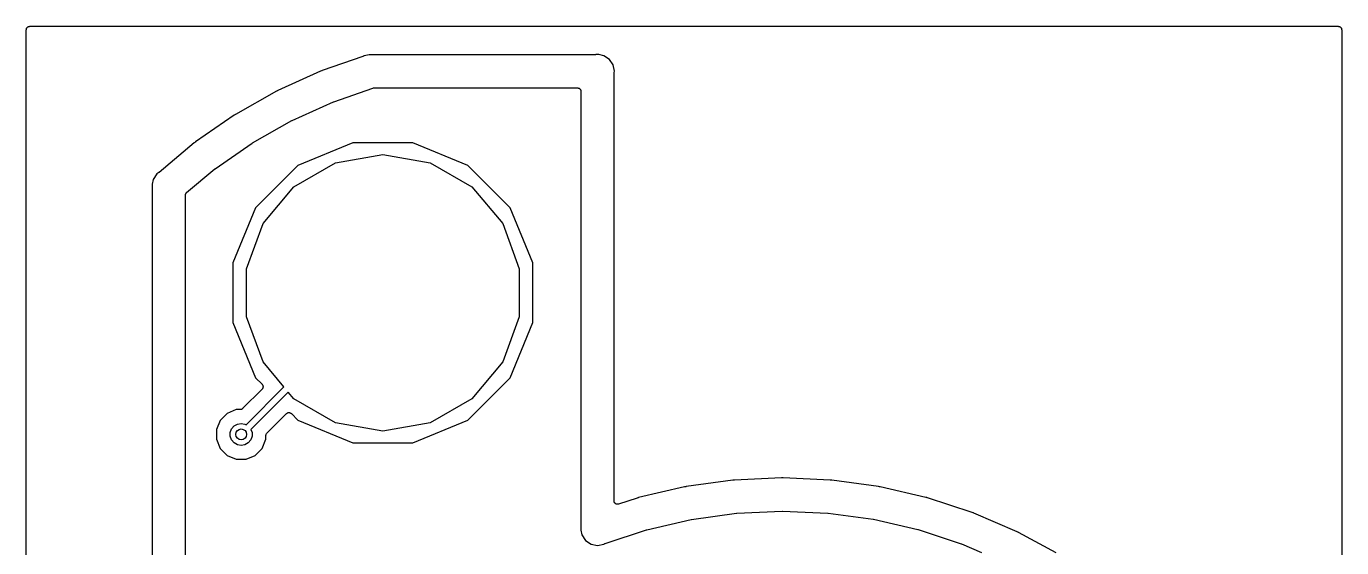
# Model space of a CAD drawing. Extents: x 10 to 287, y -200 to -10.
# Drawn here: x 114.81 to 163.07, y -98.38 to -79.25 of the extents above; entities that cross this region are included whole.
import ezdxf

# ---------------------------------------------------------------- set-up
doc = ezdxf.new("R2010")
doc.units = 0
doc.header["$MEASUREMENT"] = 0
doc.layers.add('BLACK', color=7, linetype='CONTINUOUS')

msp = doc.modelspace()

# ---------------------------------------------------------------- linework, layer by layer
at = {"layer": 'BLACK', "linetype": 'CONTINUOUS'}
for p, q in [((114.808, -79.375), (114.81, -79.3641)), ((114.808, -136.271), (114.808, -79.375)), ((114.81, -79.3529), (114.814, -79.3425)), ((114.81, -79.3641), (114.81, -79.3529)), ((114.814, -79.3425), (114.816, -79.3316)), ((114.816, -79.3316), (114.821, -79.3219)), ((114.821, -79.3219), (114.825, -79.3115)), ((114.825, -79.3115), (114.832, -79.303)), ((114.832, -79.303), (114.838, -79.2934)), ((114.838, -79.2934), (114.846, -79.2862)), ((114.846, -79.2862), (114.853, -79.2777)), ((114.853, -79.2777), (114.863, -79.2722)), ((114.863, -79.2722), (114.871, -79.265)), ((114.871, -79.265), (114.882, -79.2612)), ((114.882, -79.2612), (114.892, -79.2557)), ((114.892, -79.2557), (114.903, -79.2537)), ((114.903, -79.2537), (114.913, -79.2499)), ((114.913, -79.2499), (114.924, -79.2499)), ((114.924, -79.2499), (114.935, -79.248)), ((114.935, -79.248), (162.941, -79.248)), ((162.941, -79.248), (162.952, -79.2499)), ((162.952, -79.2499), (162.963, -79.2499)), ((162.963, -79.2499), (162.973, -79.2537)), ((162.973, -79.2537), (162.984, -79.2557)), ((162.984, -79.2557), (162.994, -79.2612)), ((162.994, -79.2612), (163.004, -79.265)), ((163.004, -79.265), (163.013, -79.2722)), ((163.013, -79.2722), (163.023, -79.2777)), ((163.023, -79.2777), (163.03, -79.2862)), ((163.03, -79.2862), (163.038, -79.2934)), ((163.038, -79.2934), (163.044, -79.303)), ((163.044, -79.303), (163.051, -79.3115)), ((163.051, -79.3115), (163.055, -79.3219)), ((163.055, -79.3219), (163.06, -79.3316)), ((163.06, -79.3316), (163.062, -79.3425)), ((163.062, -79.3425), (163.066, -79.3529)), ((163.066, -79.3529), (163.066, -79.3641)), ((163.066, -79.3641), (163.068, -79.375)), ((163.068, -79.375), (163.068, -136.271)), ((127.155, -80.3556), (125.66, -80.8754)), ((127.169, -80.3477), (127.155, -80.3556)), ((127.184, -80.3412), (127.169, -80.3477)), ((127.206, -80.3263), (127.184, -80.3412)), ((127.384, -80.291), (127.206, -80.3263)), ((135.691, -80.291), (127.384, -80.291)), ((135.703, -80.2888), (135.691, -80.291)), ((135.715, -80.2886), (135.703, -80.2888)), ((135.763, -80.2791), (135.715, -80.2886)), ((135.811, -80.2886), (135.763, -80.2791)), ((136, -80.3263), (135.811, -80.2886)), ((136.201, -80.4607), (136, -80.3263)), ((136.336, -80.6618), (136.201, -80.4607)), ((125.605, -80.8972), (124.036, -81.6059)), ((125.637, -80.8838), (125.605, -80.8972)), ((125.645, -80.8814), (125.637, -80.8838)), ((125.648, -80.8796), (125.645, -80.8814)), ((125.651, -80.8789), (125.648, -80.8796)), ((125.66, -80.8754), (125.651, -80.8789)), ((136.383, -80.899), (136.336, -80.6618)), ((136.371, -80.9714), (136.373, -80.9591)), ((136.371, -96.6615), (136.371, -80.9714)), ((136.373, -80.9466), (136.383, -80.899)), ((136.373, -80.9591), (136.373, -80.9466)), ((126.088, -82.014), (127.526, -81.514)), ((127.526, -81.514), (127.547, -81.5107)), ((127.547, -81.5107), (127.568, -81.507)), ((127.568, -81.507), (135.028, -81.507)), ((135.028, -81.507), (135.039, -81.5089)), ((135.039, -81.5089), (135.05, -81.5089)), ((135.05, -81.5089), (135.06, -81.5127)), ((135.06, -81.5127), (135.071, -81.5147)), ((135.071, -81.5147), (135.081, -81.5202)), ((135.081, -81.5202), (135.091, -81.524)), ((135.091, -81.524), (135.1, -81.5312)), ((135.1, -81.5312), (135.11, -81.5367)), ((135.11, -81.5367), (135.117, -81.5452)), ((135.117, -81.5452), (135.125, -81.5524)), ((135.125, -81.5524), (135.131, -81.562)), ((123.983, -81.6329), (122.484, -82.4809)), ((124.013, -81.6167), (123.983, -81.6329)), ((124.021, -81.6134), (124.013, -81.6167)), ((124.024, -81.6114), (124.021, -81.6134)), ((124.027, -81.6104), (124.024, -81.6114)), ((124.036, -81.6059), (124.027, -81.6104)), ((124.564, -82.7016), (126.077, -82.0183)), ((126.077, -82.0183), (126.083, -82.0168)), ((126.083, -82.0168), (126.088, -82.014)), ((135.131, -81.562), (135.138, -81.5705)), ((135.138, -81.5705), (135.142, -81.5809)), ((135.142, -81.5809), (135.147, -81.5906)), ((135.147, -81.5906), (135.149, -81.6015)), ((135.149, -81.6015), (135.153, -81.6119)), ((135.153, -81.6119), (135.153, -81.6231)), ((135.153, -81.6231), (135.155, -81.634)), ((135.155, -81.634), (135.155, -97.7376)), ((122.433, -82.5127), (121.018, -83.493)), ((122.462, -82.4938), (122.433, -82.5127)), ((122.469, -82.4898), (122.462, -82.4938)), ((122.472, -82.4876), (122.469, -82.4898)), ((122.475, -82.4862), (122.472, -82.4876)), ((122.484, -82.4809), (122.475, -82.4862)), ((123.109, -83.5242), (124.554, -82.7068)), ((124.554, -82.7068), (124.559, -82.7049)), ((124.559, -82.7049), (124.564, -82.7016)), ((120.97, -83.5292), (119.677, -84.6104)), ((120.997, -83.5078), (120.97, -83.5292)), ((121.004, -83.5032), (120.997, -83.5078)), ((121.006, -83.5007), (121.004, -83.5032)), ((121.01, -83.4991), (121.006, -83.5007)), ((121.018, -83.493), (121.01, -83.4991)), ((121.735, -84.4754), (123.1, -83.5304)), ((123.1, -83.5304), (123.105, -83.5279)), ((123.105, -83.5279), (123.109, -83.5242)), ((126.793, -83.519), (124.769, -84.3575)), ((126.153, -84.2561), (127.889, -83.9499)), ((128.985, -83.519), (126.793, -83.519)), ((127.889, -83.9499), (129.625, -84.2561)), ((131.009, -84.3575), (128.985, -83.519)), ((124.769, -84.3575), (123.22, -85.907)), ((124.625, -85.1377), (126.153, -84.2561)), ((129.625, -84.2561), (131.153, -85.1377)), ((132.558, -85.907), (131.009, -84.3575)), ((119.464, -84.8649), (119.429, -85.0423)), ((119.598, -84.6638), (119.464, -84.8649)), ((119.666, -84.6185), (119.598, -84.6638)), ((119.671, -84.6138), (119.666, -84.6185)), ((119.677, -84.6104), (119.671, -84.6138)), ((120.69, -85.3482), (121.726, -84.4823)), ((121.726, -84.4823), (121.731, -84.4794)), ((121.731, -84.4794), (121.735, -84.4754)), ((119.429, -85.0423), (119.429, -102.34)), ((120.647, -85.4234), (120.651, -85.413)), ((120.651, -85.413), (120.652, -85.4022)), ((120.652, -85.4022), (120.658, -85.3925)), ((120.658, -85.3925), (120.662, -85.3819)), ((120.662, -85.3819), (120.669, -85.3735)), ((120.669, -85.3735), (120.674, -85.364)), ((120.674, -85.364), (120.683, -85.3568)), ((120.683, -85.3568), (120.69, -85.3482)), ((123.492, -86.4884), (124.625, -85.1377)), ((131.153, -85.1377), (132.286, -86.4884)), ((120.645, -85.4456), (120.647, -85.4346)), ((120.645, -102.393), (120.645, -85.4456)), ((120.647, -85.4346), (120.647, -85.4234)), ((123.22, -85.907), (122.381, -87.9314)), ((133.397, -87.9314), (132.558, -85.907)), ((122.889, -88.1454), (123.492, -86.4884)), ((132.286, -86.4884), (132.889, -88.1454)), ((122.381, -87.9314), (122.381, -90.1226)), ((122.889, -89.9086), (122.889, -88.1454)), ((132.889, -88.1454), (132.889, -89.9086)), ((133.397, -90.1226), (133.397, -87.9314)), ((122.381, -90.1226), (123.22, -92.147)), ((123.492, -91.5656), (122.889, -89.9086)), ((132.889, -89.9086), (132.286, -91.5656)), ((132.558, -92.147), (133.397, -90.1226)), ((124.259, -92.4799), (123.492, -91.5656)), ((132.286, -91.5656), (131.153, -92.9163)), ((123.22, -92.147), (123.457, -92.3843)), ((131.009, -93.6965), (132.558, -92.147)), ((123.457, -92.5639), (122.742, -93.2786)), ((122.873, -93.8663), (124.259, -92.4799)), ((123.457, -92.3843), (123.463, -92.3934)), ((123.463, -92.5548), (123.457, -92.5639)), ((123.463, -92.3934), (123.471, -92.4013)), ((123.471, -92.547), (123.463, -92.5548)), ((123.471, -92.4013), (123.476, -92.4114)), ((123.476, -92.5369), (123.471, -92.547)), ((123.476, -92.4114), (123.482, -92.4205)), ((123.482, -92.5278), (123.476, -92.5369)), ((123.482, -92.4205), (123.485, -92.4312)), ((123.485, -92.5171), (123.482, -92.5278)), ((123.485, -92.4312), (123.49, -92.4413)), ((123.49, -92.507), (123.485, -92.5171)), ((123.49, -92.4413), (123.491, -92.4523)), ((123.491, -92.496), (123.49, -92.507)), ((123.491, -92.4523), (123.494, -92.4631)), ((123.494, -92.4852), (123.491, -92.496)), ((123.494, -92.4631), (123.493, -92.4741)), ((123.493, -92.4741), (123.494, -92.4852)), ((124.421, -92.6722), (123.051, -94.0413)), ((124.625, -92.9163), (124.421, -92.6722)), ((126.153, -93.7979), (124.625, -92.9163)), ((131.153, -92.9163), (129.625, -93.7979)), ((122.178, -93.454), (121.922, -93.7095)), ((122.512, -93.3158), (122.178, -93.454)), ((122.652, -93.3158), (122.512, -93.3158)), ((122.658, -93.3148), (122.652, -93.3158)), ((122.663, -93.3153), (122.658, -93.3148)), ((122.679, -93.311), (122.663, -93.3153)), ((122.696, -93.3081), (122.679, -93.311)), ((122.701, -93.3053), (122.696, -93.3081)), ((122.706, -93.3039), (122.701, -93.3053)), ((122.72, -93.2944), (122.706, -93.3039)), ((122.734, -93.2861), (122.72, -93.2944)), ((122.738, -93.2818), (122.734, -93.2861)), ((122.742, -93.2786), (122.738, -93.2818)), ((123.637, -94.1738), (124.352, -93.4591)), ((124.352, -93.4591), (124.361, -93.4528)), ((124.361, -93.4528), (124.369, -93.4449)), ((124.369, -93.4449), (124.379, -93.4402)), ((124.379, -93.4402), (124.388, -93.4338)), ((124.388, -93.4338), (124.399, -93.431)), ((124.399, -93.431), (124.409, -93.4263)), ((124.409, -93.4263), (124.42, -93.4253)), ((124.42, -93.4253), (124.431, -93.4224)), ((124.431, -93.4224), (124.442, -93.4234)), ((124.442, -93.4234), (124.453, -93.4224)), ((124.453, -93.4224), (124.464, -93.4253)), ((124.464, -93.4253), (124.475, -93.4263)), ((124.475, -93.4263), (124.485, -93.431)), ((124.485, -93.431), (124.496, -93.4338)), ((124.496, -93.4338), (124.505, -93.4402)), ((124.505, -93.4402), (124.515, -93.4449)), ((124.515, -93.4449), (124.523, -93.4528)), ((124.523, -93.4528), (124.532, -93.4591)), ((124.532, -93.4591), (124.769, -93.6965)), ((121.922, -93.7095), (121.784, -94.0432)), ((121.784, -94.0432), (121.784, -94.4044)), ((122.292, -94.1533), (122.34, -94.0207)), ((122.34, -94.0207), (122.431, -93.9127)), ((122.431, -93.9127), (122.553, -93.8421)), ((122.553, -93.8421), (122.692, -93.8176)), ((122.692, -93.8176), (122.831, -93.8421)), ((122.831, -93.8421), (122.873, -93.8663)), ((123.051, -94.0413), (123.092, -94.1533)), ((124.769, -93.6965), (126.793, -94.535)), ((127.889, -94.1041), (126.153, -93.7979)), ((129.625, -93.7979), (127.889, -94.1041)), ((128.985, -94.535), (131.009, -93.6965)), ((121.784, -94.4044), (121.922, -94.7381)), ((122.292, -94.2943), (122.292, -94.1533)), ((122.34, -94.4269), (122.292, -94.2943)), ((122.431, -94.5349), (122.34, -94.4269)), ((122.553, -94.6055), (122.431, -94.5349)), ((122.953, -94.5349), (122.831, -94.6055)), ((123.044, -94.4269), (122.953, -94.5349)), ((123.092, -94.2943), (123.044, -94.4269)), ((123.092, -94.1533), (123.092, -94.2943)), ((123.462, -94.7381), (123.6, -94.4044)), ((123.6, -94.2636), (123.601, -94.2581)), ((123.6, -94.4044), (123.6, -94.2636)), ((123.601, -94.2525), (123.605, -94.2365)), ((123.601, -94.2581), (123.601, -94.2525)), ((123.605, -94.2365), (123.608, -94.2202)), ((123.608, -94.2202), (123.611, -94.2153)), ((123.611, -94.2153), (123.612, -94.2099)), ((123.612, -94.2099), (123.622, -94.1963)), ((123.622, -94.1963), (123.63, -94.182)), ((123.63, -94.182), (123.634, -94.1784)), ((123.634, -94.1784), (123.637, -94.1738)), ((126.793, -94.535), (128.985, -94.535)), ((121.922, -94.7381), (122.178, -94.9936)), ((122.178, -94.9936), (122.512, -95.1318)), ((122.692, -94.63), (122.553, -94.6055)), ((122.831, -94.6055), (122.692, -94.63)), ((122.873, -95.1318), (123.207, -94.9936)), ((123.207, -94.9936), (123.462, -94.7381)), ((122.512, -95.1318), (122.873, -95.1318)), ((140.729, -95.9055), (139.017, -96.1414)), ((140.763, -95.9017), (140.729, -95.9055)), ((140.771, -95.9014), (140.763, -95.9017)), ((140.775, -95.9007), (140.771, -95.9014)), ((140.778, -95.901), (140.775, -95.9007)), ((140.788, -95.9001), (140.778, -95.901)), ((142.515, -95.8203), (140.788, -95.9001)), ((142.549, -95.8197), (142.515, -95.8203)), ((142.558, -95.8202), (142.549, -95.8197)), ((142.561, -95.8197), (142.558, -95.8202)), ((142.565, -95.8204), (142.561, -95.8197)), ((142.575, -95.8203), (142.565, -95.8204)), ((144.301, -95.8974), (142.575, -95.8203)), ((144.336, -95.8999), (144.301, -95.8974)), ((144.344, -95.9011), (144.336, -95.8999)), ((144.347, -95.901), (144.344, -95.9011)), ((144.351, -95.9019), (144.347, -95.901)), ((144.361, -95.9028), (144.351, -95.9019)), ((146.073, -96.136), (144.361, -95.9028)), ((138.958, -96.1522), (137.274, -96.5422)), ((138.992, -96.1453), (138.958, -96.1522)), ((139, -96.1443), (138.992, -96.1453)), ((139.003, -96.1432), (139, -96.1443)), ((139.007, -96.1432), (139.003, -96.1432)), ((139.017, -96.1414), (139.007, -96.1432)), ((146.107, -96.1417), (146.073, -96.136)), ((146.115, -96.1436), (146.107, -96.1417)), ((146.119, -96.1438), (146.115, -96.1436)), ((146.122, -96.1451), (146.119, -96.1438)), ((146.132, -96.1468), (146.122, -96.1451)), ((147.816, -96.5343), (146.132, -96.1468)), ((136.373, -96.6705), (136.371, -96.6615)), ((136.372, -96.6797), (136.373, -96.6705)), ((136.376, -96.6921), (136.372, -96.6797)), ((136.379, -96.7049), (136.376, -96.6921)), ((136.383, -96.7129), (136.379, -96.7049)), ((136.386, -96.7216), (136.383, -96.7129)), ((136.394, -96.7318), (136.386, -96.7216)), ((136.401, -96.7431), (136.394, -96.7318)), ((136.408, -96.749), (136.401, -96.7431)), ((136.413, -96.7562), (136.408, -96.749)), ((136.425, -96.7631), (136.413, -96.7562)), ((136.434, -96.7715), (136.425, -96.7631)), ((136.443, -96.7746), (136.434, -96.7715)), ((136.451, -96.7795), (136.443, -96.7746)), ((136.464, -96.7821), (136.451, -96.7795)), ((136.476, -96.7866), (136.464, -96.7821)), ((136.485, -96.7866), (136.476, -96.7866)), ((136.494, -96.7884), (136.485, -96.7866)), ((136.507, -96.7866), (136.494, -96.7884)), ((136.52, -96.7866), (136.507, -96.7866)), ((136.529, -96.7834), (136.52, -96.7866)), ((136.538, -96.7821), (136.529, -96.7834)), ((137.217, -96.5583), (136.538, -96.7821)), ((137.25, -96.5484), (137.217, -96.5583)), ((137.258, -96.5466), (137.25, -96.5484)), ((137.261, -96.5453), (137.258, -96.5466)), ((137.265, -96.5449), (137.261, -96.5453)), ((137.274, -96.5422), (137.265, -96.5449)), ((147.85, -96.543), (147.816, -96.5343)), ((147.857, -96.5456), (147.85, -96.543)), ((147.861, -96.5462), (147.857, -96.5456)), ((147.864, -96.5477), (147.861, -96.5462)), ((147.874, -96.5504), (147.864, -96.5477)), ((149.516, -97.0889), (147.874, -96.5504)), ((137.578, -97.72), (139.202, -97.3439)), ((139.202, -97.3439), (139.207, -97.3436)), ((139.207, -97.3436), (139.213, -97.3418)), ((139.213, -97.3418), (140.863, -97.1144)), ((140.863, -97.1144), (140.869, -97.1146)), ((140.869, -97.1146), (140.875, -97.1134)), ((140.875, -97.1134), (142.539, -97.0365)), ((142.539, -97.0365), (142.545, -97.0372)), ((142.545, -97.0372), (142.551, -97.0365)), ((142.551, -97.0365), (144.215, -97.1108)), ((144.215, -97.1108), (144.221, -97.112)), ((144.221, -97.112), (144.227, -97.1118)), ((144.227, -97.1118), (145.878, -97.3367)), ((145.878, -97.3367), (145.883, -97.3384)), ((145.883, -97.3384), (145.889, -97.3387)), ((145.889, -97.3387), (147.513, -97.7123)), ((149.548, -97.1006), (149.516, -97.0889)), ((149.556, -97.1039), (149.548, -97.1006)), ((149.559, -97.1048), (149.556, -97.1039)), ((149.562, -97.1066), (149.559, -97.1048)), ((149.572, -97.1101), (149.562, -97.1066)), ((151.158, -97.7953), (149.572, -97.1101)), ((135.155, -97.7376), (135.19, -97.9149)), ((135.19, -97.9149), (135.325, -98.116)), ((136.048, -98.2238), (137.567, -97.7231)), ((137.567, -97.7231), (137.573, -97.7222)), ((137.573, -97.7222), (137.578, -97.72)), ((147.513, -97.7123), (147.518, -97.7145)), ((147.518, -97.7145), (147.524, -97.7154)), ((147.524, -97.7154), (149.107, -98.2345)), ((151.19, -97.8099), (151.158, -97.7953)), ((151.197, -97.8139), (151.19, -97.8099)), ((151.2, -97.815), (151.197, -97.8139)), ((151.203, -97.8171), (151.2, -97.815)), ((151.212, -97.8215), (151.203, -97.8171)), ((152.592, -98.5726), (151.212, -97.8215)), ((135.325, -98.116), (135.526, -98.2504)), ((135.526, -98.2504), (135.763, -98.2976)), ((135.763, -98.2976), (136, -98.2504)), ((136, -98.2504), (136.018, -98.2388)), ((136.018, -98.2388), (136.033, -98.2319)), ((136.033, -98.2319), (136.048, -98.2238)), ((149.107, -98.2345), (149.112, -98.2373)), ((149.112, -98.2373), (149.118, -98.2386)), ((149.118, -98.2386), (149.849, -98.5544))]:
    msp.add_line(p, q, dxfattribs=at)
at = {"layer": 'BLACK'}
msp.add_circle((122.692, -94.2238), 0.2, dxfattribs=at)

doc.saveas('drawing.dxf')
